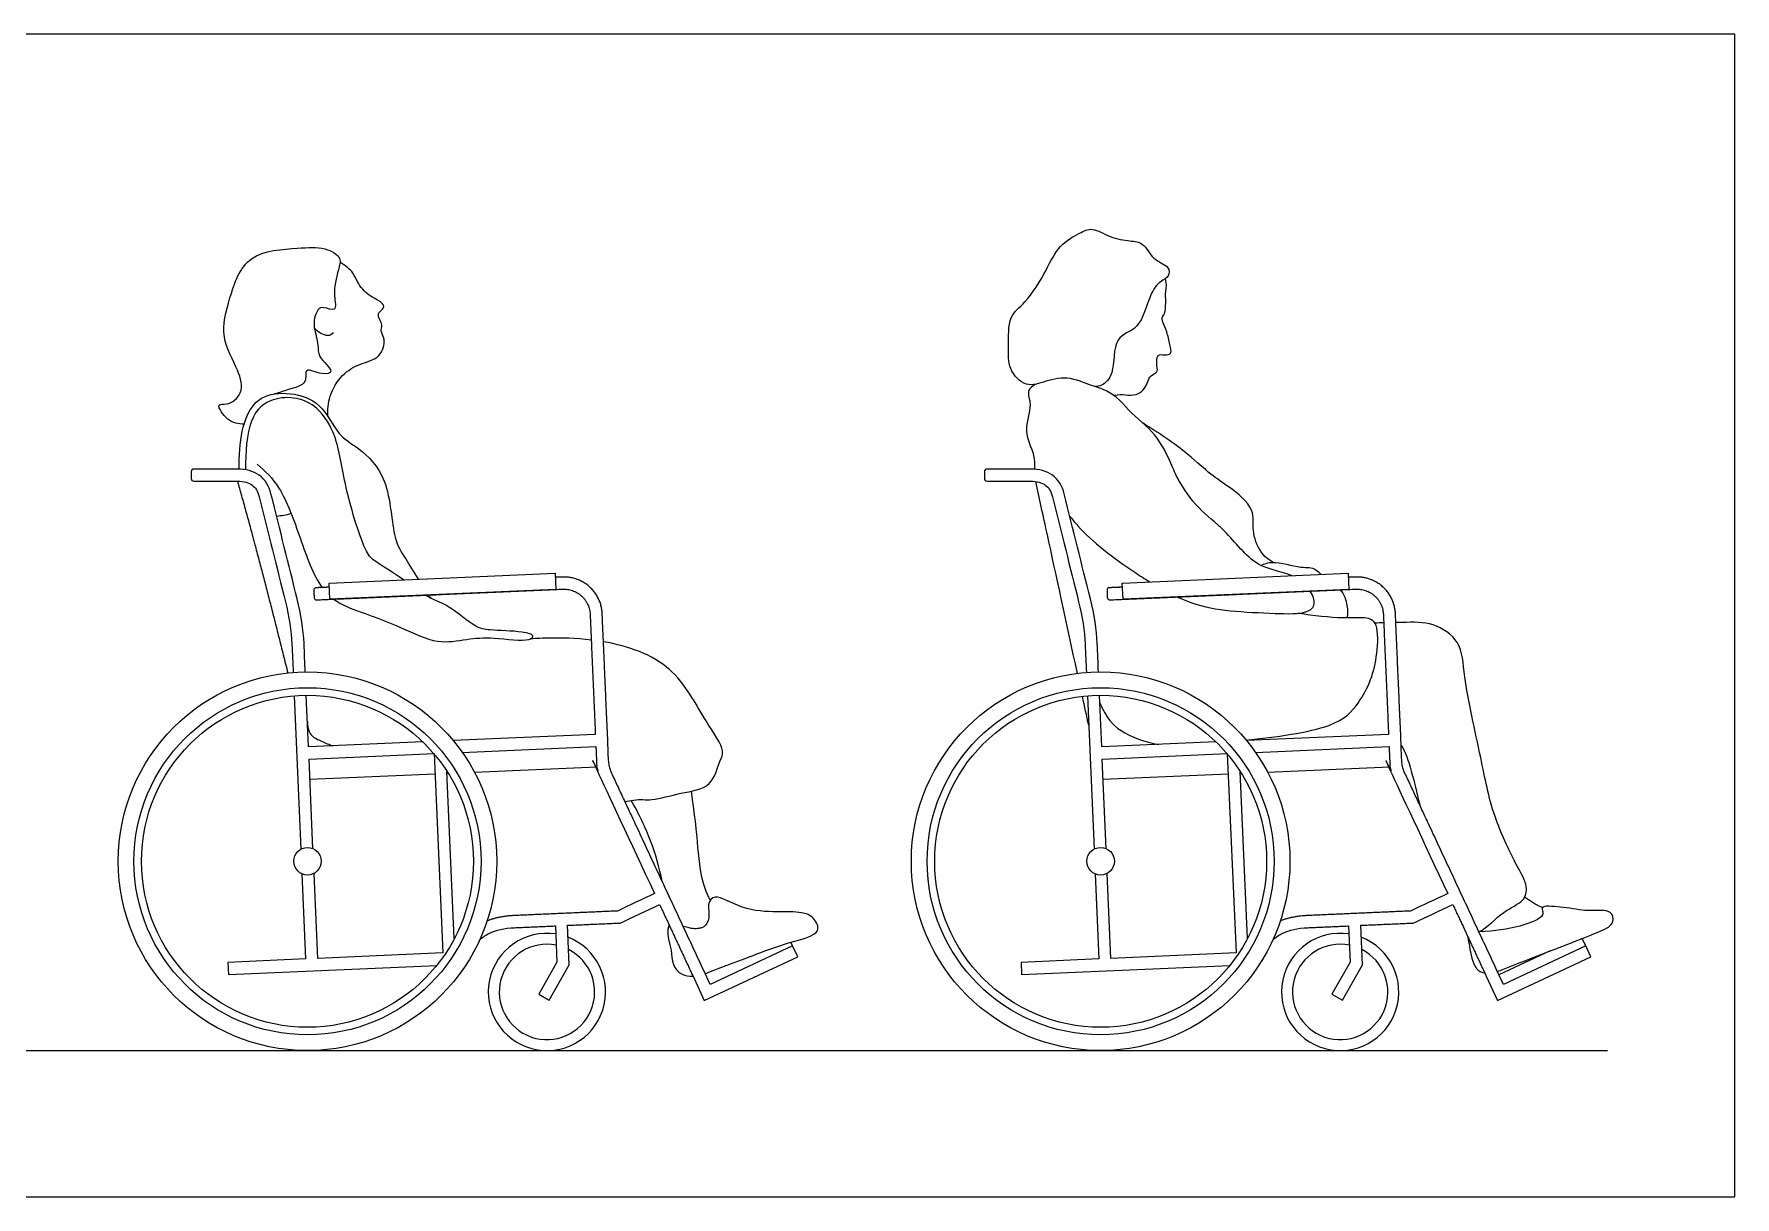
# Model space of a CAD drawing. Header units: millimetres. Extents: x 205.55 to 213.47, y 0.8 to 9.13.
# Drawn here: x 210.798 to 213.473, y 5.397 to 7.226 of the extents above; entities that cross this region are included whole.
import ezdxf

# ---------------------------------------------------------------- set-up
doc = ezdxf.new("R2010")
doc.units = ezdxf.units.MM
for name, color, linetype, true_color in [('AG-DIAGRAM', 7, 'Continuous', 0xfecc66), ('AG-PEOPLE', 7, 'Continuous', 0x66ccff), ('X-VPRT', 6, 'Continuous', 0xff00ff)]:
    doc.layers.add(name, color=color, linetype=linetype, true_color=true_color)

msp = doc.modelspace()

# ---------------------------------------------------------------- linework, layer by layer
at = {"layer": 'AG-DIAGRAM'}
msp.add_line((205.7487, 5.6275), (213.2729, 5.6275), dxfattribs=at)
at = {"layer": 'AG-PEOPLE'}
for p, q in [((211.2073, 6.1853), (211.2178, 5.9441)), ((212.4547, 6.1853), (212.4653, 5.9441)), ((211.6809, 6.1247), (211.4575, 6.1149)), ((212.9284, 6.1247), (212.705, 6.1149)), ((211.9911, 5.7921), (211.9884, 5.7979)), ((213.1828, 5.7843), (213.102, 5.7466))]:
    msp.add_line(p, q, dxfattribs=at)
for points in [[(211.2634, 6.3372), (211.2623, 6.3626), (211.6175, 6.3781), (211.6186, 6.3527)], [(212.5108, 6.3372), (212.5097, 6.3626), (212.865, 6.3781), (212.8661, 6.3527)]]:
    msp.add_lwpolyline(points, close=True, dxfattribs=at)
for points in [[(211.4095, 6.1128), (211.2299, 6.105), (211.2263, 6.1861)], [(212.657, 6.1128), (212.4773, 6.105), (212.4738, 6.1861)], [(211.4716, 6.0965), (211.6818, 6.1056)], [(212.7191, 6.0965), (212.9292, 6.1056)], [(211.2368, 5.945), (211.2307, 6.0859), (211.4273, 6.0945), (211.441, 5.781), (211.2444, 5.7724), (211.2385, 5.9062)], [(211.4907, 6.0654), (211.6832, 6.0738)], [(212.4843, 5.945), (212.4781, 6.0859), (212.6748, 6.0945), (212.6885, 5.781), (212.4918, 5.7724), (212.486, 5.9062)], [(212.7382, 6.0654), (212.9306, 6.0738)], [(211.2321, 6.0541), (211.4287, 6.0627)], [(211.4591, 5.8036), (211.4476, 6.0664)], [(211.4478, 6.0635), (211.4494, 6.0636)], [(212.4795, 6.0541), (212.6762, 6.0627)], [(212.7066, 5.8036), (212.6951, 6.0664)], [(212.6952, 6.0635), (212.6969, 6.0636)], [(211.2195, 5.9053), (211.2253, 5.7716), (211.103, 5.7662), (211.1039, 5.7472), (211.4315, 5.7615)], [(212.467, 5.9053), (212.4728, 5.7716), (212.3505, 5.7662), (212.3513, 5.7472), (212.6789, 5.7615)], [(211.6181, 5.8236), (211.6206, 5.7668), (211.5918, 5.7161), (211.6084, 5.7067)], [(211.6084, 5.7067), (211.6398, 5.7622), (211.6372, 5.8245)], [(212.8656, 5.8236), (212.868, 5.7668), (212.8393, 5.7161), (212.8559, 5.7067)], [(212.8559, 5.7067), (212.8873, 5.7622), (212.8846, 5.8245)], [(211.834, 5.7455), (211.8523, 5.7063), (211.9992, 5.7748), (211.9911, 5.7921)], [(211.9911, 5.7921), (211.8615, 5.7316), (211.8513, 5.7536)], [(213.0815, 5.7455), (213.0998, 5.7063), (213.2466, 5.7748), (213.2386, 5.7921)], [(213.2386, 5.7921), (213.109, 5.7316), (213.0988, 5.7536)]]:
    msp.add_lwpolyline(points, dxfattribs=at)
for centre, radius in [((211.2282, 5.9252), 0.2977), ((212.4756, 5.9252), 0.2977), ((211.2282, 5.9252), 0.2729), ((211.2282, 5.9252), 0.261), ((212.4756, 5.9252), 0.2729), ((212.4756, 5.9252), 0.261), ((211.2282, 5.9252), 0.0216), ((212.4756, 5.9252), 0.0216)]:
    msp.add_circle(centre, radius, dxfattribs=at)
for centre, radius, start, end in [((211.0494, 6.5378), 0.00416, 90, 180), ((212.2969, 6.5378), 0.00416, 90, 180), ((211.0494, 6.5271), 0.00416, 180, 270), ((212.2969, 6.5271), 0.00416, 180, 270), ((211.2417, 6.3518), 0.00356, 92.5, 182.5), ((212.4892, 6.3518), 0.00356, 92.5, 182.5), ((211.2422, 6.3398), 0.00356, 182.5, 272.5), ((212.4897, 6.3398), 0.00356, 182.5, 272.5), ((211.6048, 5.7197), 0.0922, 81.348, 68.9308), ((212.8523, 5.7197), 0.0922, 81.348, 68.9308), ((211.6048, 5.7197), 0.075, 78.7513, 63.0541), ((212.8523, 5.7197), 0.075, 78.7513, 63.0541), ((213.228, 5.7972), 0.00739, 25, 57.8513)]:
    msp.add_arc(centre, radius, start, end, dxfattribs=at)
for points, degree, knots in [([(212.4648, 6.6725), (212.4701, 6.6713), (212.4787, 6.6731), (212.4991, 6.6919), (212.4934, 6.7528), (212.539, 6.7594), (212.551, 6.8157), (212.5681, 6.8372), (212.5842, 6.8439), (212.5836, 6.8625), (212.5561, 6.8702), (212.5442, 6.8992), (212.5207, 6.9004), (212.4906, 6.9055), (212.4628, 6.9232), (212.4416, 6.9128), (212.4085, 6.894), (212.391, 6.8547), (212.3591, 6.8027), (212.3293, 6.7837), (212.3315, 6.7339), (212.3288, 6.6998), (212.358, 6.6684), (212.3903, 6.6811), (212.4275, 6.6893), (212.4556, 6.6744), (212.4648, 6.6725)], 3, [0, 0, 0, 0, 0.212549, 0.497345, 0.911231, 1.259934, 1.677952, 1.978856, 2.204139, 2.409428, 2.70538, 3.010762, 3.276931, 3.603308, 3.923548, 4.192276, 4.540131, 4.920702, 5.367355, 5.698876, 6.084336, 6.423017, 6.763896, 7.089432, 7.451695, 7.812131, 7.812131, 7.812131, 7.812131]), ([(211.1286, 6.6127), (211.1197, 6.6128), (211.1027, 6.6148), (211.0824, 6.6472), (211.1035, 6.641), (211.1294, 6.6612), (211.1196, 6.7001), (211.0893, 6.75), (211.1055, 6.8108), (211.1301, 6.8851), (211.2125, 6.8888), (211.2532, 6.8925), (211.2837, 6.8755), (211.2784, 6.8621), (211.2737, 6.8426), (211.2672, 6.8195), (211.2762, 6.7878), (211.2536, 6.7975), (211.2438, 6.7941), (211.2387, 6.7783), (211.2376, 6.7643), (211.2467, 6.7361), (211.2426, 6.7192), (211.274, 6.6939), (211.2499, 6.6895), (211.2212, 6.7043), (211.2302, 6.6745), (211.1966, 6.6675), (211.184, 6.662), (211.1765, 6.6602)], 3, [0, 0, 0, 0, 0.295374, 0.588176, 0.787241, 1.088694, 1.432896, 1.862128, 2.312033, 2.792962, 3.284829, 3.662629, 3.962999, 4.192135, 4.192135, 4.610597, 4.88521, 5.115042, 5.291378, 5.512145, 5.733089, 6.036517, 6.278565, 6.58619, 6.803764, 7.085925, 7.321607, 7.628573, 7.902904, 7.902904, 7.902904, 7.902904]), ([(211.2603, 6.6244), (211.2596, 6.6352), (211.2616, 6.6573), (211.2812, 6.6913), (211.3104, 6.7084), (211.3437, 6.7155), (211.3521, 6.746), (211.3422, 6.7582), (211.3467, 6.7685), (211.3417, 6.7765), (211.338, 6.7865), (211.345, 6.7919), (211.3501, 6.7978), (211.342, 6.8073), (211.3242, 6.8134), (211.3056, 6.8353), (211.3017, 6.8509), (211.2872, 6.8629), (211.2794, 6.8668)], 3, [0, 0, 0, 0, 0.326597, 0.677291, 1.009469, 1.333239, 1.627746, 1.841185, 2.01639, 2.189852, 2.365439, 2.527337, 2.671835, 2.851301, 3.104075, 3.40352, 3.635009, 3.928552, 3.928552, 3.928552, 3.928552]), ([(212.4959, 6.658), (212.5044, 6.6593), (212.509, 6.6595), (212.5194, 6.658), (212.5373, 6.6573), (212.5498, 6.6764), (212.5527, 6.6897), (212.5661, 6.6932), (212.5638, 6.7041), (212.5629, 6.724), (212.5766, 6.7207), (212.5886, 6.7228), (212.5838, 6.7388), (212.5805, 6.7576), (212.573, 6.7722), (212.5717, 6.7818), (212.5797, 6.788), (212.5766, 6.8196), (212.5795, 6.8282), (212.5786, 6.8374), (212.5775, 6.8415)], 3, [0, 0, 0, 0, 0.205278, 0.205278, 0.382147, 0.681334, 0.895013, 1.09093, 1.279028, 1.517262, 1.715914, 1.901421, 2.118711, 2.387886, 2.629429, 2.801603, 2.969081, 3.438184, 3.62146, 3.834739, 3.834739, 3.834739, 3.834739]), ([(211.269, 6.7561), (211.2663, 6.754), (211.2602, 6.7482), (211.2437, 6.7576), (211.239, 6.7642)], 3, [0, 0, 0, 0, 0.1809381, 0.4635663, 0.4635663, 0.4635663, 0.4635663]), ([(211.121, 6.5419), (211.1208, 6.5498), (211.121, 6.579), (211.1276, 6.6201), (211.1521, 6.6591), (211.2027, 6.6639), (211.2514, 6.6475), (211.2748, 6.594), (211.311, 6.5753), (211.3587, 6.5275), (211.3611, 6.4322), (211.3792, 6.4071), (211.3949, 6.3803), (211.4022, 6.3687)], 3, [0.645983, 0.645983, 0.645983, 0.645983, 0.805155, 1.233735, 1.600276, 1.990733, 2.39118, 2.810481, 3.170046, 3.629672, 4.17264, 4.526064, 4.787366, 4.787366, 4.787366, 4.787366]), ([(212.3724, 6.6751), (212.3682, 6.6725), (212.3579, 6.6644), (212.3695, 6.6422), (212.3519, 6.6005), (212.371, 6.5707), (212.3717, 6.5493), (212.3716, 6.5417)], 3, [0, 0, 0, 0, 0.223279, 0.484176, 0.86155, 1.222611, 1.402635, 1.402635, 1.402635, 1.402635]), ([(212.777, 6.3742), (212.7537, 6.3828), (212.7183, 6.3854), (212.6717, 6.4478), (212.6292, 6.4771), (212.5972, 6.524), (212.5866, 6.5508), (212.5633, 6.5998), (212.5205, 6.6297), (212.4972, 6.663), (212.4648, 6.6725)], 3, [3.877084, 3.877084, 3.877084, 3.877084, 4.289334, 4.797478, 5.237617, 5.668839, 5.990022, 6.415782, 6.845051, 7.211888, 7.211888, 7.211888, 7.211888]), ([(211.3794, 6.3677), (211.3609, 6.3808), (211.3343, 6.3961), (211.3175, 6.4117), (211.2851, 6.5155), (211.2765, 6.5924), (211.2464, 6.6396), (211.2115, 6.6558), (211.1718, 6.6541), (211.1349, 6.6283), (211.1303, 6.5676), (211.1309, 6.5409)], 3, [6.249398, 6.249398, 6.249398, 6.249398, 6.644706, 6.918426, 7.510648, 8.041874, 8.455802, 8.803594, 9.154062, 9.555086, 9.951292, 9.951292, 9.951292, 9.951292]), ([(212.7468, 6.3952), (212.7394, 6.3995), (212.7253, 6.4106), (212.7125, 6.4456), (212.7203, 6.48), (212.6771, 6.515), (212.6479, 6.533), (212.6125, 6.5673), (212.5667, 6.5992), (212.5423, 6.614)], 3, [0, 0, 0, 0, 0.293789, 0.63311, 0.957584, 1.36761, 1.712698, 2.111796, 2.648761, 2.648761, 2.648761, 2.648761]), ([(211.1708, 6.5031), (211.1678, 6.5153), (211.1616, 6.5255), (211.1523, 6.5322), (211.1431, 6.539), (211.1313, 6.542), (211.118, 6.542)], 3, [13.6211591, 13.6211591, 13.6211591, 13.6211591, 13.7242037, 13.7242037, 13.7242037, 13.8272484, 13.8272484, 13.8272484, 13.8272484]), ([(211.149, 6.5497), (211.1618, 6.5387), (211.1883, 6.5138), (211.2156, 6.4365), (211.2369, 6.3758), (211.2514, 6.3557)], 3, [0, 0, 0, 0, 0.408277, 0.942576, 1.423902, 1.423902, 1.423902, 1.423902]), ([(212.4183, 6.5031), (212.4152, 6.5153), (212.4091, 6.5255), (212.3998, 6.5322), (212.3905, 6.539), (212.3788, 6.542), (212.3655, 6.542)], 3, [13.6211591, 13.6211591, 13.6211591, 13.6211591, 13.7242037, 13.7242037, 13.7242037, 13.8272484, 13.8272484, 13.8272484, 13.8272484]), ([(211.118, 6.5229), (211.1285, 6.5229), (211.1359, 6.5206), (211.1411, 6.5168), (211.1464, 6.513), (211.1501, 6.5074), (211.1523, 6.4985)], 3, [14.4087141, 14.4087141, 14.4087141, 14.4087141, 14.5117588, 14.5117588, 14.5117588, 14.6148034, 14.6148034, 14.6148034, 14.6148034]), ([(212.3655, 6.5229), (212.376, 6.5229), (212.3833, 6.5206), (212.3886, 6.5168), (212.3939, 6.513), (212.3976, 6.5074), (212.3998, 6.4985)], 3, [14.4087141, 14.4087141, 14.4087141, 14.4087141, 14.5117588, 14.5117588, 14.5117588, 14.6148034, 14.6148034, 14.6148034, 14.6148034]), ([(212.4391, 6.2206), (212.4219, 6.3001), (212.3916, 6.4397), (212.3795, 6.4951), (212.3736, 6.5224)], 3, [0.260049, 0.260049, 0.260049, 0.260049, 0.998296, 1.505432, 1.505432, 1.505432, 1.505432]), ([(212.4269, 6.4685), (212.4308, 6.4633), (212.4553, 6.433), (212.5044, 6.3954), (212.5452, 6.3693), (212.5531, 6.3645)], 3, [0.3615884, 0.3615884, 0.3615884, 0.3615884, 0.4911889, 1.1136946, 1.2641174, 1.2641174, 1.2641174, 1.2641174]), ([(212.7274, 6.3905), (212.7335, 6.3928), (212.7457, 6.3989), (212.791, 6.3854), (212.81, 6.3883), (212.8196, 6.3792), (212.8224, 6.3762)], 3, [0, 0, 0, 0, 0.255484, 0.646426, 0.931617, 1.045746, 1.045746, 1.045746, 1.045746]), ([(211.2692, 6.3375), (211.2821, 6.3279), (211.3173, 6.3152), (211.3746, 6.2945), (211.4315, 6.2652), (211.4794, 6.2752), (211.5193, 6.2783), (211.5748, 6.2696), (211.5867, 6.2809), (211.5627, 6.2876), (211.5147, 6.288), (211.4913, 6.2924), (211.4504, 6.3292), (211.4247, 6.3371), (211.413, 6.3437)], 3, [1.601029, 1.601029, 1.601029, 1.601029, 1.950101, 2.417879, 2.857742, 3.246721, 3.624248, 4.04734, 4.210226, 4.455267, 4.859919, 5.145362, 5.534542, 5.900685, 5.900685, 5.900685, 5.900685]), ([(212.5964, 6.3409), (212.6035, 6.3376), (212.6327, 6.3254), (212.6787, 6.318), (212.7474, 6.3151), (212.7986, 6.3133), (212.8149, 6.3284), (212.8095, 6.3432), (212.805, 6.35)], 3, [1.548594, 1.548594, 1.548594, 1.548594, 1.693925, 2.158817, 2.647966, 3.058011, 3.297527, 3.530143, 3.530143, 3.530143, 3.530143]), ([(212.8518, 6.3521), (212.8586, 6.3454), (212.8642, 6.327), (212.864, 6.3144), (212.863, 6.3079)], 3, [1.4789437, 1.4789437, 1.4789437, 1.4789437, 1.783077, 2.0539604, 2.0539604, 2.0539604, 2.0539604]), ([(212.7042, 6.1158), (212.7507, 6.1206), (212.8466, 6.1331), (212.8812, 6.1724), (212.9014, 6.2089), (212.9111, 6.2502), (212.9129, 6.3019), (212.8921, 6.3098), (212.8563, 6.3062), (212.8098, 6.3112), (212.7868, 6.3152)], 3, [5.255551, 5.255551, 5.255551, 5.255551, 5.806053, 6.258156, 6.666347, 7.042957, 7.422561, 7.758752, 8.11716, 8.604645, 8.604645, 8.604645, 8.604645]), ([(213.0706, 5.814), (213.084, 5.8212), (213.1066, 5.8476), (213.1418, 5.8604), (213.1488, 5.8871), (213.1269, 5.9221), (213.0893, 6.0032), (213.0742, 6.0901), (213.0455, 6.2104), (213.0451, 6.2706), (212.9983, 6.3025), (212.9648, 6.301), (212.9434, 6.3006), (212.9398, 6.3006)], 3, [2.926595, 2.926595, 2.926595, 2.926595, 3.329001, 3.66993, 3.937535, 4.294488, 4.748038, 5.299765, 5.980564, 6.412875, 6.806903, 7.204011, 7.283119, 7.283119, 7.283119, 7.283119]), ([(211.6745, 6.2731), (211.6498, 6.276), (211.6087, 6.2768), (211.5892, 6.2755), (211.5785, 6.2748)], 3, [8.0313093, 8.0313093, 8.0313093, 8.0313093, 8.4445717, 8.7682565, 8.7682565, 8.7682565, 8.7682565]), ([(211.7276, 6.0189), (211.7322, 6.0198), (211.7488, 6.0238), (211.77, 6.0192), (211.815, 6.034), (211.8652, 6.039), (211.8752, 6.0826), (211.8867, 6.1), (211.8502, 6.1491), (211.8059, 6.2383), (211.7335, 6.2633), (211.6937, 6.2704)], 3, [4.511984, 4.511984, 4.511984, 4.511984, 4.630491, 4.940454, 5.33339, 5.727185, 6.084571, 6.324737, 6.746936, 7.321045, 7.925722, 7.925722, 7.925722, 7.925722]), ([(212.4743, 6.1743), (212.485, 6.1508), (212.5034, 6.1275), (212.5458, 6.1127), (212.5664, 6.1089)], 3, [3.483755, 3.483755, 3.483755, 3.483755, 3.9181522, 4.4060876, 4.4060876, 4.4060876, 4.4060876]), ([(211.2281, 6.1456), (211.2278, 6.138), (211.2316, 6.1213), (211.2507, 6.1143), (211.2623, 6.1086), (211.2685, 6.1067)], 3, [0, 0, 0, 0, 0.2724814, 0.5211366, 0.7746066, 0.7746066, 0.7746066, 0.7746066]), ([(211.6818, 6.1056), (211.6826, 6.0871), (211.6834, 6.0686), (211.7287, 5.9714), (211.774, 5.8743)], 2, [-1.54386844, -1.54386844, -1.54386844, -1.48369301, -1.48369301, -1.48027885, -1.48027885, -1.48027885]), ([(212.9292, 6.1056), (212.93, 6.0871), (212.9309, 6.0686), (212.9761, 5.9714), (213.0214, 5.8743)], 2, [-1.54386844, -1.54386844, -1.54386844, -1.48369301, -1.48369301, -1.48027885, -1.48027885, -1.48027885]), ([(212.9482, 6.1075), (212.9614, 6.0869), (212.9677, 6.0513), (212.9776, 6.0135), (212.9777, 6.0132)], 3, [1.0555212, 1.0555212, 1.0555212, 1.0555212, 1.532591, 1.5364851, 1.5364851, 1.5364851, 1.5364851]), ([(211.7859, 5.8939), (211.7815, 5.9154), (211.7696, 5.9578), (211.7492, 6.0006), (211.7373, 6.0209)], 3, [0, 0, 0, 0, 0.4644292, 0.9462488, 0.9462488, 0.9462488, 0.9462488]), ([(211.8617, 5.864), (211.8552, 5.875), (211.8441, 5.9096), (211.8414, 5.9681), (211.8372, 5.9979), (211.8321, 6.0355)], 3, [5.556248, 5.556248, 5.556248, 5.556248, 5.866877, 6.341639, 6.665494, 6.665494, 6.665494, 6.665494]), ([(211.8537, 5.7484), (211.878, 5.7583), (211.91, 5.7692), (211.9781, 5.7979), (212.0387, 5.8096), (212.0249, 5.8383), (212.0045, 5.8463), (211.9653, 5.8453), (211.9133, 5.8472), (211.8698, 5.8757), (211.8565, 5.8585), (211.862, 5.8368), (211.8542, 5.8215), (211.839, 5.8187), (211.8338, 5.8188), (211.8191, 5.8226)], 3, [7.903707, 7.903707, 7.903707, 7.903707, 8.011084, 8.605584, 9.019657, 9.282313, 9.550485, 9.913627, 10.350463, 10.746658, 10.966109, 11.24003, 11.495304, 11.579744, 11.827789, 11.827789, 11.827789, 11.827789]), ([(213.1704, 5.8527), (213.1624, 5.8547), (213.1546, 5.8609), (213.1467, 5.8658), (213.1423, 5.8687)], 3, [0.0706801, 0.0706801, 0.0706801, 0.0706801, 0.3291515, 0.5567804, 0.5567804, 0.5567804, 0.5567804]), ([(213.0995, 5.7519), (213.1056, 5.754), (213.1455, 5.77), (213.2486, 5.8092), (213.2845, 5.8255), (213.2788, 5.8511), (213.2439, 5.8454), (213.2155, 5.8517), (213.1673, 5.8564), (213.1702, 5.8488), (213.1731, 5.8365), (213.1352, 5.8211), (213.0952, 5.8155), (213.0713, 5.8144)], 3, [1.152915, 1.152915, 1.152915, 1.152915, 1.34822, 2.333018, 2.683632, 2.905638, 3.244998, 3.592778, 3.86347, 4.099061, 4.244017, 4.697188, 5.181637, 5.181637, 5.181637, 5.181637]), ([(211.7967, 5.8255), (211.7939, 5.8146), (211.7936, 5.8101), (211.8, 5.7855), (211.8015, 5.7698), (211.8037, 5.7487), (211.8282, 5.7443), (211.8345, 5.7445)], 3, [6.61926, 6.61926, 6.61926, 6.61926, 6.926123, 6.926123, 6.926123, 7.539849, 7.739045, 7.739045, 7.739045, 7.739045]), ([(213.0532, 5.8062), (213.0538, 5.8016), (213.0565, 5.7866), (213.0618, 5.7564), (213.0746, 5.7504), (213.0796, 5.7496)], 3, [0.1395682, 0.1395682, 0.1395682, 0.1395682, 0.2983334, 0.6452443, 0.8349328, 0.8349328, 0.8349328, 0.8349328])]:
    msp.add_open_spline(points, degree=degree, knots=knots, dxfattribs=at)
for points, degree in [([(211.0453, 6.5378), (211.0453, 6.536), (211.0453, 6.5324), (211.0453, 6.5289), (211.0453, 6.5271)], 3), ([(211.118, 6.542), (211.0952, 6.542), (211.0723, 6.542), (211.0494, 6.542)], 3), ([(212.2927, 6.5378), (212.2927, 6.536), (212.2927, 6.5324), (212.2927, 6.5289), (212.2927, 6.5271)], 3), ([(212.3655, 6.542), (212.3426, 6.542), (212.3198, 6.542), (212.2969, 6.542)], 3), ([(211.0494, 6.5229), (211.0723, 6.5229), (211.0952, 6.5229), (211.118, 6.5229)], 3), ([(211.118, 6.5229), (211.1507, 6.4085), (211.1973, 6.2212)], 2), ([(211.212, 6.338), (211.1985, 6.3919), (211.1851, 6.4459), (211.1708, 6.5031)], 3), ([(212.2969, 6.5229), (212.3198, 6.5229), (212.3426, 6.5229), (212.3655, 6.5229)], 3), ([(212.4594, 6.338), (212.446, 6.3919), (212.4325, 6.4459), (212.4183, 6.5031)], 3), ([(211.1523, 6.4985), (211.1666, 6.4413), (211.18, 6.3873), (211.1935, 6.3334)], 3), ([(212.3998, 6.4985), (212.4141, 6.4413), (212.4275, 6.3873), (212.441, 6.3334)], 3), ([(211.1796, 6.468), (211.1872, 6.4688), (211.1951, 6.4702), (211.2025, 6.4721)], 3), ([(211.2382, 6.3516), (211.2383, 6.3486), (211.2385, 6.3427), (211.2387, 6.3397)], 2), ([(211.2626, 6.3562), (211.2521, 6.3558), (211.2416, 6.3553)], 2), ([(211.2424, 6.3363), (211.436, 6.3447), (211.6295, 6.3532)], 2), ([(211.4185, 6.344), (211.4197, 6.3423), (211.4209, 6.3407), (211.4221, 6.3391)], 3), ([(212.4856, 6.3516), (212.4857, 6.3486), (212.486, 6.3427), (212.4861, 6.3397)], 2), ([(212.51, 6.3562), (212.4995, 6.3558), (212.489, 6.3553)], 2), ([(212.4898, 6.3363), (212.6834, 6.3447), (212.877, 6.3532)], 2), ([(211.1935, 6.3334), (211.1994, 6.3096), (211.2028, 6.2874), (211.2037, 6.2666)], 3), ([(211.2228, 6.2675), (211.2218, 6.2895), (211.2182, 6.313), (211.212, 6.338)], 3), ([(211.6727, 6.3136), (211.6768, 6.2192), (211.6809, 6.1247)], 2), ([(212.441, 6.3334), (212.4469, 6.3096), (212.4503, 6.2874), (212.4512, 6.2666)], 3), ([(212.4702, 6.2675), (212.4693, 6.2895), (212.4657, 6.313), (212.4594, 6.338)], 3), ([(212.9202, 6.3136), (212.9243, 6.2192), (212.9284, 6.1247)], 2), ([(212.9207, 6.3002), (212.9162, 6.3001), (212.9115, 6.2999), (212.9069, 6.2997)], 3), ([(211.2037, 6.2666), (211.2044, 6.2517), (211.205, 6.2369), (211.2057, 6.222)], 3), ([(211.2247, 6.2228), (211.2241, 6.2377), (211.2234, 6.2526), (211.2228, 6.2675)], 3), ([(212.4512, 6.2666), (212.4518, 6.2517), (212.4525, 6.2369), (212.4531, 6.222)], 3), ([(212.4722, 6.2228), (212.4715, 6.2377), (212.4709, 6.2526), (212.4702, 6.2675)], 3), ([(212.4568, 6.1392), (212.4536, 6.1538), (212.4503, 6.169), (212.4469, 6.1846)], 3), ([(211.774, 5.8743), (211.7545, 5.8653), (211.7351, 5.8562), (211.7156, 5.847)], 3), ([(213.0214, 5.8743), (213.002, 5.8653), (212.9825, 5.8562), (212.9631, 5.847)], 3), ([(211.5531, 5.8398), (211.5286, 5.8388), (211.5107, 5.8313)], 2), ([(211.7156, 5.847), (211.6344, 5.8434), (211.5531, 5.8398)], 2), ([(211.7198, 5.8281), (211.7406, 5.8377), (211.7613, 5.8474), (211.782, 5.8571)], 3), ([(211.782, 5.8571), (211.808, 5.8013), (211.834, 5.7455)], 2), ([(212.8006, 5.8398), (212.7761, 5.8388), (212.7581, 5.8313)], 2), ([(212.9631, 5.847), (212.8818, 5.8434), (212.8006, 5.8398)], 2), ([(212.9673, 5.8281), (212.988, 5.8377), (213.0087, 5.8474), (213.0295, 5.8571)], 3), ([(213.0295, 5.8571), (213.0555, 5.8013), (213.0815, 5.7455)], 2), ([(211.4986, 5.8008), (211.503, 5.8054), (211.5082, 5.8091), (211.5145, 5.8122)], 3), ([(211.5145, 5.8122), (211.5245, 5.817), (211.5375, 5.8201), (211.5539, 5.8208)], 3), ([(211.5539, 5.8208), (211.586, 5.8222), (211.6181, 5.8236)], 2), ([(211.6372, 5.8245), (211.6785, 5.8263), (211.7198, 5.8281)], 2), ([(212.7461, 5.8008), (212.7505, 5.8054), (212.7556, 5.8091), (212.762, 5.8122)], 3), ([(212.762, 5.8122), (212.772, 5.817), (212.785, 5.8201), (212.8014, 5.8208)], 3), ([(212.8014, 5.8208), (212.8335, 5.8222), (212.8656, 5.8236)], 2), ([(212.8846, 5.8245), (212.926, 5.8263), (212.9673, 5.8281)], 2), ([(213.2386, 5.7921), (213.2367, 5.7962), (213.2347, 5.8003)], 2)]:
    msp.add_open_spline(points, degree=degree, dxfattribs=at)
for points in [[(211.8513, 5.7536), (211.7768, 5.9134), (211.7023, 6.0732), (211.697, 6.1938), (211.6917, 6.3145), (211.6891, 6.3749), (211.6287, 6.3722), (211.6233, 6.372), (211.6178, 6.3717)], [(213.0988, 5.7536), (213.0242, 5.9134), (212.9497, 6.0732), (212.9445, 6.1938), (212.9392, 6.3145), (212.9366, 6.3749), (212.8762, 6.3722), (212.8707, 6.372), (212.8653, 6.3717)]]:
    msp.add_rational_spline(points, [1, 1, 1, 1, 1, 0.707106781187, 1, 1, 1], degree=2, knots=[2.221813, 2.221813, 2.221813, 3.786974, 3.786974, 4.181544, 4.181544, 4.536545, 4.536545, 4.568373, 4.568373, 4.568373], dxfattribs=at)
for points in [[(211.6295, 6.3532), (211.6709, 6.355), (211.6727, 6.3136)], [(212.877, 6.3532), (212.9184, 6.355), (212.9202, 6.3136)]]:
    msp.add_rational_spline(points, [1, 0.707106781187, 1], degree=2, dxfattribs=at)
at = {"layer": 'X-VPRT'}
msp.add_lwpolyline([(205.5484, 7.2261), (205.5484, 5.3973), (213.4732, 5.3973), (213.4732, 7.2261)], close=True, dxfattribs=at)

doc.saveas('drawing.dxf')
